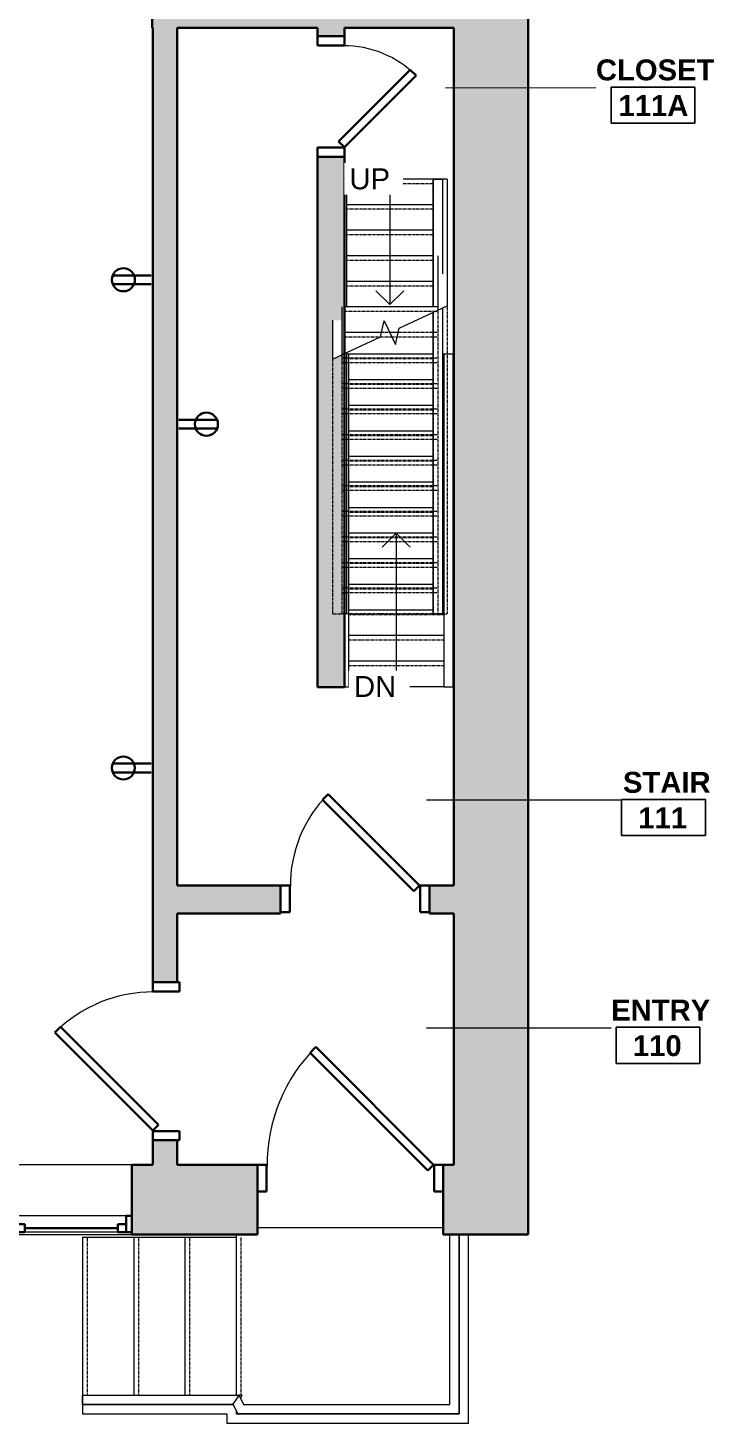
# Model space of a CAD drawing. Header units: inches. Extents: x -545 to 1062, y -2066 to -1239.
# Drawn here: x 907.4 to 1055, y -1970.5 to -1670.4 of the extents above; entities that cross this region are included whole.
import ezdxf

# ---------------------------------------------------------------- set-up
doc = ezdxf.new("R2010")
doc.units = ezdxf.units.IN
doc.header["$MEASUREMENT"] = 0
doc.linetypes.add('Overhead 1_16_', pattern=[0.101562, 0.0625, -0.039062])
for name, color, linetype, lineweight in [('A-ANNO-NOTE', 131, 'Continuous', 40), ('A-AREA-IDEN', 2, 'Continuous', 9), ('A-DOOR', 31, 'Continuous', 18), ('A-DOOR-FRAM', 31, 'Continuous', 30), ('A-FLOR-HRAL', 11, 'Continuous', 9), ('A-GLAZ', 151, 'Continuous', 18), ('A-WALL', 113, 'Continuous', 18), ('A-WALL-PATT', 111, 'Continuous', 18), ('I-WALL', 2, 'Continuous', 18), ('S-STRS', 31, 'Continuous', 18), ('S-STRS-ANNO', 31, 'Continuous', 9), ('S-STRS-IDEN', 31, 'Continuous', 9), ('S-STRS-MBND', 31, 'Continuous', 18)]:
    doc.layers.add(name, color=color, linetype=linetype, lineweight=lineweight)
doc.styles.add('Arial', font='arial.ttf', dxfattribs={"height": 4.5})
doc.styles.add('Swis721 Lt BT_B_1', font='', dxfattribs={"height": 4.5})
doc.styles.get('Swis721 Lt BT_B_1').set_extended_font_data('Swis721 Lt BT', bold=True)

# ---------------------------------------------------------------- blocks, each defined once
blk = doc.blocks.new('Single Flush - D1 3_ X 8_  - NOT FR-6103006-1ST FLOOR - POWER _ SIGNAL')
at = {"layer": 'A-DOOR', "color": 8, "lineweight": 30}
for p, q in [((-7.42, 32.82), (-8.65, 31.59)), ((-8.65, 31.59), (16.67, 6.26)), ((17.91, 7.5), (-7.42, 32.82)), ((16.67, 6.26), (17.91, 7.5))]:
    blk.add_line(p, q, dxfattribs=at)
at = {"layer": 'A-DOOR', "lineweight": 9}
blk.add_arc((17.91, 7.5), 35.81, 135, 180.5, dxfattribs=at)
at = {"layer": 'A-DOOR-FRAM', "color": 8}
for p, q in [((-20, 1.75), (-20, 7.5)), ((-20, 7.5), (-18, 7.5)), ((-18, 1.75), (-18, 7.5)), ((18, 1.75), (18, 7.5)), ((18, 7.5), (20, 7.5)), ((20, 1.75), (20, 7.5)), ((-20, 1.75), (-18, 1.75)), ((18, 1.75), (20, 1.75))]:
    blk.add_line(p, q, dxfattribs=at)
blk = doc.blocks.new('Single Flush - D1 2_6_ X 8_ - NOT FR-6103030-1ST FLOOR - POWER _ SIGNAL')
at = {"layer": 'A-DOOR', "color": 8, "lineweight": 30}
for p, q in [((-7.41, -22.47), (13.67, -1.39)), ((14.91, -2.62), (-6.17, -23.71)), ((13.67, -1.39), (14.91, -2.62)), ((-6.17, -23.71), (-7.41, -22.47))]:
    blk.add_line(p, q, dxfattribs=at)
at = {"layer": 'A-DOOR', "lineweight": 9}
blk.add_arc((14.91, -2.62), 29.81, 179.5, 225, dxfattribs=at)
at = {"layer": 'A-DOOR-FRAM', "color": 8}
for p, q in [((-17, 3.12), (-17, -2.62)), ((-17, 3.12), (-15, 3.12)), ((-15, 3.12), (-15, -2.62)), ((15, 3.12), (15, -2.62)), ((15, 3.12), (17, 3.12)), ((17, 3.12), (17, -2.62)), ((-17, -2.62), (-15, -2.62)), ((15, -2.62), (17, -2.62))]:
    blk.add_line(p, q, dxfattribs=at)
blk = doc.blocks.new('Single Flush - OTJ_SOLIDFLUSH_ALUM 1_ 10_ door-5204705-1ST FLOOR - POWER _ SIGNAL')
at = {"layer": 'A-DOOR', "color": 8, "lineweight": 30}
for p, q in [((-4.52, 18.3), (-5.75, 17.06)), ((10.91, 2.87), (-4.52, 18.3)), ((-5.75, 17.06), (9.67, 1.64)), ((9.67, 1.64), (10.91, 2.87))]:
    blk.add_line(p, q, dxfattribs=at)
at = {"layer": 'A-DOOR', "lineweight": 9}
blk.add_arc((10.91, 2.87), 21.81, 135, 180.5, dxfattribs=at)
at = {"layer": 'A-DOOR-FRAM', "color": 8}
for p, q in [((-13, -2.88), (-13, 2.87)), ((-13, 2.87), (-11, 2.87)), ((-11, -2.88), (-11, 2.87)), ((11, -2.88), (11, 2.87)), ((11, 2.87), (13, 2.87)), ((13, -2.88), (13, 2.87)), ((-13, -2.88), (-11, -2.88)), ((11, -2.88), (13, -2.88))]:
    blk.add_line(p, q, dxfattribs=at)
blk = doc.blocks.new('Single Flush - D1 2_4_ X 7_-5204698-1ST FLOOR - POWER _ SIGNAL')
at = {"layer": 'A-DOOR', "color": 8, "lineweight": 30}
for p, q in [((-5.76, 22.67), (-7, 21.43)), ((-7, 21.43), (12.67, 1.76)), ((13.91, 3), (-5.76, 22.67)), ((12.67, 1.76), (13.91, 3))]:
    blk.add_line(p, q, dxfattribs=at)
at = {"layer": 'A-DOOR', "lineweight": 9}
blk.add_arc((13.91, 3), 27.81, 135, 180.5, dxfattribs=at)
at = {"layer": 'A-DOOR-FRAM', "color": 8}
for p, q in [((-16, -2.75), (-16, 3)), ((-16, 3), (-14, 3)), ((-14, -2.75), (-14, 3)), ((14, -2.75), (14, 3)), ((14, 3), (16, 3)), ((16, -2.75), (16, 3)), ((-16, -2.75), (-14, -2.75)), ((14, -2.75), (16, -2.75))]:
    blk.add_line(p, q, dxfattribs=at)
blk = doc.blocks.new('Top Rail Type - Top Rail_Internal_-5118473-1ST FLOOR - POWER _ SIGNAL')
at = {"layer": 'A-FLOR-HRAL'}
for p, q in [((975.44, -1702.93), (975.88, -1702.93)), ((975.88, -1702.93), (975.88, -1730.43)), ((975.88, -1740.29), (975.88, -1796.43)), ((975.88, -1796.43), (975.44, -1796.43))]:
    blk.add_line(p, q, dxfattribs=at)
blk = doc.blocks.new('Top Rail Type - Top Rail_Internal_-V6-1ST FLOOR - POWER _ SIGNAL')
at = {"layer": 'A-FLOR-HRAL'}
for q in [(975.44, -1702.93), (975.88, -1730.43)]:
    blk.add_line((975.88, -1702.93), q, dxfattribs=at)
at = {"layer": 'A-FLOR-HRAL', "linetype": 'Overhead 1_16_'}
for p, q in [((975.88, -1740.29), (975.88, -1796.43)), ((975.88, -1796.43), (975.44, -1796.43))]:
    blk.add_line(p, q, dxfattribs=at)
blk = doc.blocks.new('Top Rail Type - Top Rail_Internal_-5118484-1ST FLOOR - POWER _ SIGNAL')
at = {"layer": 'A-FLOR-HRAL'}
for p, q in [((994.57, -1702.93), (996.57, -1702.93)), ((994.57, -1730.43), (994.57, -1702.93)), ((996.57, -1702.93), (996.57, -1723.32)), ((996.57, -1730.64), (996.57, -1796.43)), ((994.57, -1796.43), (994.57, -1731.57)), ((996.57, -1796.43), (994.57, -1796.43))]:
    blk.add_line(p, q, dxfattribs=at)
blk = doc.blocks.new('Top Rail Type - Top Rail_Internal_-V7-1ST FLOOR - POWER _ SIGNAL')
at = {"layer": 'A-FLOR-HRAL'}
for p, q in [((996.57, -1702.93), (994.57, -1702.93)), ((994.57, -1702.93), (994.57, -1730.43)), ((996.57, -1702.93), (996.57, -1723.32))]:
    blk.add_line(p, q, dxfattribs=at)
at = {"layer": 'A-FLOR-HRAL', "linetype": 'Overhead 1_16_'}
for p, q in [((996.57, -1730.64), (996.57, -1796.43)), ((994.57, -1731.57), (994.57, -1796.43)), ((996.57, -1796.43), (994.57, -1796.43))]:
    blk.add_line(p, q, dxfattribs=at)
blk = doc.blocks.new('Window-Double-Hung - 26_ x 56_-5126664-1ST FLOOR - POWER _ SIGNAL')
at = {"layer": 'A-GLAZ', "color": 8, "lineweight": 30}
for p, q in [((-13, 7.5), (-13, -7.5)), ((-13, 7), (-10, 7)), ((-11.75, 7), (-11.75, 3.5)), ((-10, 7), (-10, 5.25)), ((-10, 6.125), (10, 6.125)), ((10, 7), (13, 7)), ((10, 7), (10, 5.25)), ((11.75, 7), (11.75, 3.5)), ((13, -7.5), (13, 7.5)), ((-13, 3.5), (-11.75, 3.5)), ((-11.75, 5.25), (-10, 5.25)), ((11.75, 5.25), (10, 5.25)), ((11.75, 3.5), (13, 3.5))]:
    blk.add_line(p, q, dxfattribs=at)
at = {"layer": 'A-GLAZ'}
for p, q in [((13, 7.5), (-13, 7.5)), ((-13, -7.5), (13, -7.5))]:
    blk.add_line(p, q, dxfattribs=at)
at = {"layer": 'A-GLAZ', "lineweight": 9}
for p, q in [((-10, 7), (10, 7)), ((-11.75, 3.5), (11.75, 3.5))]:
    blk.add_line(p, q, dxfattribs=at)
blk = doc.blocks.new('Top Rail Type - Top Rail_Internal_-5131093-1ST FLOOR - POWER _ SIGNAL')
at = {"layer": 'A-FLOR-HRAL'}
for p, q in [((998.14, -1966.48), (998.14, -1929.91)), ((1000.14, -1929.91), (1000.14, -1968.48)), ((919.14, -1966.48), (919.14, -1964.48)), ((919.14, -1964.48), (952.69, -1964.48)), ((951.49, -1966.42), (952.78, -1964.54)), ((952.69, -1964.48), (952.14, -1965.48)), ((953.45, -1964.48), (952.75, -1964.48)), ((952.78, -1964.54), (953.75, -1966.48)), ((953.09, -1965.14), (953.45, -1964.48)), ((951.52, -1966.48), (919.14, -1966.48)), ((952.52, -1968.48), (951.49, -1966.42)), ((953.75, -1966.48), (998.14, -1966.48)), ((1000.14, -1968.48), (952.52, -1968.48))]:
    blk.add_line(p, q, dxfattribs=at)
blk = doc.blocks.new('Top Rail Type - Top Rail_Internal_-V8-1ST FLOOR - POWER _ SIGNAL')
at = {"layer": 'A-FLOR-HRAL'}
for p, q in [((998.14, -1966.48), (998.14, -1929.91)), ((1000.14, -1968.48), (1000.14, -1929.91)), ((919.14, -1964.48), (919.14, -1966.48)), ((919.14, -1964.48), (952.75, -1964.48)), ((952.78, -1964.54), (953.75, -1966.48)), ((919.14, -1966.48), (951.52, -1966.48)), ((951.52, -1966.48), (952.52, -1968.48)), ((953.75, -1966.48), (998.14, -1966.48)), ((952.52, -1968.48), (1000.14, -1968.48))]:
    blk.add_line(p, q, dxfattribs=at)
blk = doc.blocks.new('Room Tag - Room Name and Number-3379422-1ST FLOOR - POWER _ SIGNAL')
at = {"layer": 'A-AREA-IDEN'}
for p, q in [((-0.1881, -0.1636), (-0.1881, -0.0018)), ((-0.1881, -0.0018), (0.1869, -0.0018)), ((0.1869, -0.0018), (-0.1881, -0.0018)), ((-0.1881, -0.0018), (-0.1881, -0.1636)), ((0.1869, -0.0018), (0.1869, -0.1636)), ((0.1869, -0.1636), (0.1869, -0.0018)), ((0.1869, -0.1636), (-0.1881, -0.1636)), ((-0.1881, -0.1636), (0.1869, -0.1636))]:
    blk.add_line(p, q, dxfattribs=at)

msp = doc.modelspace()

# ---------------------------------------------------------------- hatches: boundary and pattern name
at = {"layer": 'A-WALL-PATT', "lineweight": 9}
for points in [[(1014.98, -1929.91), (1014.98, -1437.56), (998.98, -1437.56), (998.98, -1929.91)], [(975.44, -1670.41), (998.98, -1670.41), (998.98, -1661.91), (934.09, -1661.91), (934.09, -1670.41), (969.69, -1670.41)]]:
    msp.add_hatch(color=7, dxfattribs=at).paths.add_polyline_path(points, flags=0)
h = msp.add_hatch(color=7, dxfattribs=at)
h.paths.add_polyline_path([(939.47, -1914.91), (939.47, -1909.66), (934.22, -1909.66), (934.22, -1914.91)], flags=0)
h.paths.add_polyline_path([(939.47, -1875.66), (939.47, -1670.41), (934.22, -1670.41), (934.22, -1875.66)], flags=0)
h = msp.add_hatch(color=7, dxfattribs=at)
h.paths.add_polyline_path([(972.88, -1812.18), (975.44, -1812.18), (975.44, -1698.16), (969.69, -1698.16), (969.69, -1812.18)], flags=0)
h.paths.add_polyline_path([(972.88, -1741.69), (972.88, -1733.27), (974.88, -1733.27), (974.88, -1740.75)], flags=0)
h.paths.add_polyline_path([(969.69, -1672.16), (975.44, -1672.16), (975.44, -1670.41), (969.69, -1670.41)], flags=0)
h = msp.add_hatch(color=7, dxfattribs=at)
h.paths.add_polyline_path([(993.73, -1860.85), (998.98, -1860.85), (998.98, -1854.85), (993.73, -1854.85), (993.73, -1858.98)], flags=0)
h.paths.add_polyline_path([(961.73, -1860.85), (961.73, -1854.85), (939.47, -1854.85), (939.47, -1860.85), (949.84, -1860.85)], flags=0)
h = msp.add_hatch(color=7, dxfattribs=at)
h.paths.add_polyline_path([(998.98, -1929.91), (998.98, -1914.91), (996.73, -1914.91), (996.73, -1929.91)], flags=0)
h.paths.add_polyline_path([(875.09, -1929.91), (903.72, -1929.91), (903.72, -1914.91), (875.09, -1914.91)], flags=0)
h.paths.add_polyline_path([(949.84, -1929.91), (956.73, -1929.91), (956.73, -1914.91), (929.72, -1914.91), (929.72, -1929.91)], flags=0)
h.paths.add_polyline_path([(807.14, -1929.91), (849.09, -1929.91), (849.09, -1914.91), (807.14, -1914.91)], flags=0)
h.paths.add_polyline_path([(781.14, -1929.91), (781.14, -1914.91), (741.85, -1914.91), (741.85, -1929.91)], flags=0)
h.paths.add_polyline_path([(715.85, -1929.91), (715.85, -1914.91), (631.94, -1914.91), (631.94, -1929.91)], flags=0)
h.paths.add_polyline_path([(601.94, -1929.91), (601.94, -1914.91), (549.69, -1914.91), (549.69, -1929.91)], flags=0)
h.paths.add_polyline_path([(478.37, -1929.91), (519.69, -1929.91), (519.69, -1914.91), (478.37, -1914.91)], flags=0)
h.paths.add_polyline_path([(377.08, -1929.91), (377.08, -1914.91), (335.08, -1914.91), (335.08, -1929.91)], flags=0)
h.paths.add_polyline_path([(448.37, -1929.91), (448.37, -1914.91), (407.08, -1914.91), (407.08, -1929.91)], flags=0)

# ---------------------------------------------------------------- linework, layer by layer
at = {"layer": 'A-ANNO-NOTE', "lineweight": 30}
for p, q in [((933.89, -1723.63), (925.63, -1723.63)), ((933.89, -1725.54), (925.63, -1725.54)), ((933.89, -1725.54), (925.63, -1725.54)), ((939.8, -1754.68), (948.06, -1754.68)), ((939.8, -1754.68), (948.06, -1754.68)), ((939.8, -1756.6), (948.06, -1756.6)), ((933.89, -1828.63), (925.63, -1828.63)), ((933.89, -1830.54), (925.63, -1830.54)), ((933.89, -1830.54), (925.63, -1830.54))]:
    msp.add_line(p, q, dxfattribs=at)
for centre, radius in [((927.91, -1724.58), 2.48), ((945.78, -1755.64), 2.48), ((927.91, -1829.58), 2.47)]:
    msp.add_circle(centre, radius, dxfattribs=at)
at = {"layer": 'A-AREA-IDEN'}
for p, q in [((997.2, -1683.31), (1029.56, -1683.23)), ((993.12, -1836.46), (1035.1, -1836.46)), ((993.12, -1885.45), (1032.84, -1885.45))]:
    msp.add_line(p, q, dxfattribs=at)
at = {"layer": 'A-WALL', "color": 8, "lineweight": 30}
for p, q in [((1014.98, -1929.91), (1014.98, -1424.56)), ((998.98, -1670.41), (998.98, -1854.85)), ((998.98, -1860.85), (998.98, -1914.91)), ((934.22, -1914.91), (929.72, -1914.91)), ((956.73, -1914.91), (939.47, -1914.91)), ((956.73, -1929.91), (956.73, -1914.91)), ((998.98, -1914.91), (996.73, -1914.91)), ((996.73, -1914.91), (996.73, -1929.91)), ((929.72, -1929.91), (956.73, -1929.91)), ((996.73, -1929.91), (1014.98, -1929.91))]:
    msp.add_line(p, q, dxfattribs=at)
at = {"layer": 'I-WALL', "color": 8, "lineweight": 30}
for p, q in [((934.09, -1661.91), (934.09, -1670.41)), ((934.09, -1670.41), (934.22, -1670.41)), ((934.22, -1670.41), (934.22, -1875.66)), ((939.47, -1670.41), (969.69, -1670.41)), ((939.47, -1854.85), (939.47, -1670.41)), ((969.69, -1670.41), (969.69, -1672.16)), ((975.44, -1670.41), (998.98, -1670.41)), ((975.44, -1672.16), (975.44, -1670.41)), ((969.69, -1672.16), (975.44, -1672.16)), ((975.44, -1698.16), (969.69, -1698.16)), ((969.69, -1698.16), (969.69, -1812.18)), ((975.44, -1812.18), (975.44, -1698.16)), ((969.69, -1812.18), (975.44, -1812.18)), ((961.73, -1854.85), (939.47, -1854.85)), ((961.73, -1860.85), (961.73, -1854.85)), ((998.98, -1854.85), (993.73, -1854.85)), ((993.73, -1854.85), (993.73, -1860.85)), ((939.47, -1875.66), (939.47, -1860.85)), ((939.47, -1860.85), (961.73, -1860.85)), ((993.73, -1860.85), (998.98, -1860.85)), ((934.22, -1875.66), (939.47, -1875.66)), ((934.22, -1909.66), (934.22, -1914.91)), ((939.47, -1909.66), (934.22, -1909.66)), ((939.47, -1914.91), (939.47, -1909.66))]:
    msp.add_line(p, q, dxfattribs=at)
at = {"layer": 'S-STRS', "lineweight": 9}
for p, q in [((994.57, -1702.93), (975.88, -1702.93)), ((997.57, -1702.93), (996.57, -1702.93)), ((997.57, -1702.93), (997.57, -1730.17)), ((994.57, -1708.43), (975.88, -1708.43)), ((994.57, -1713.93), (975.88, -1713.93)), ((994.57, -1719.43), (975.88, -1719.43)), ((995.57, -1719.43), (995.57, -1724.93)), ((994.57, -1724.93), (975.88, -1724.93)), ((995.57, -1724.93), (995.57, -1730.43)), ((974.88, -1730.43), (974.88, -1735.93)), ((995.57, -1730.43), (975.44, -1730.43)), ((995.57, -1730.43), (995.57, -1731.11)), ((972.88, -1733.27), (972.88, -1741.69)), ((974.88, -1735.93), (974.88, -1740.75)), ((983.42, -1735.93), (975.44, -1735.93)), ((987.04, -1735.93), (985.23, -1735.93)), ((976.32, -1740.61), (975.88, -1740.61)), ((976.32, -1740.61), (976.32, -1746.11)), ((994.57, -1740.61), (976.32, -1740.61)), ((996.81, -1740.61), (996.57, -1740.61)), ((998.81, -1740.61), (996.81, -1740.61)), ((996.81, -1740.61), (996.81, -1746.11)), ((998.81, -1740.61), (998.81, -1812.11)), ((976.32, -1746.11), (976.32, -1751.61)), ((994.57, -1746.11), (976.32, -1746.11)), ((996.81, -1746.11), (996.57, -1746.11)), ((996.81, -1746.11), (996.81, -1751.61)), ((976.32, -1751.61), (976.32, -1757.11)), ((994.57, -1751.61), (976.32, -1751.61)), ((996.81, -1751.61), (996.57, -1751.61)), ((996.81, -1751.61), (996.81, -1757.11)), ((976.32, -1757.11), (976.32, -1762.61)), ((994.57, -1757.11), (976.32, -1757.11)), ((996.81, -1757.11), (996.57, -1757.11)), ((996.81, -1757.11), (996.81, -1762.61)), ((976.32, -1762.61), (976.32, -1768.11)), ((994.57, -1762.61), (976.32, -1762.61)), ((996.81, -1762.61), (996.57, -1762.61)), ((996.81, -1762.61), (996.81, -1768.11)), ((976.32, -1768.11), (976.32, -1773.61)), ((994.57, -1768.11), (976.32, -1768.11)), ((996.81, -1768.11), (996.57, -1768.11)), ((996.81, -1768.11), (996.81, -1773.61)), ((976.32, -1773.61), (976.32, -1779.11)), ((994.57, -1773.61), (976.32, -1773.61)), ((996.81, -1773.61), (996.57, -1773.61)), ((996.81, -1773.61), (996.81, -1779.11)), ((976.32, -1779.11), (976.32, -1784.61)), ((994.57, -1779.11), (976.32, -1779.11)), ((996.81, -1779.11), (996.57, -1779.11)), ((996.81, -1779.11), (996.81, -1784.61)), ((976.32, -1784.61), (976.32, -1790.11)), ((994.57, -1784.61), (976.32, -1784.61)), ((996.81, -1784.61), (996.57, -1784.61)), ((996.81, -1784.61), (996.81, -1790.11)), ((976.32, -1790.11), (976.32, -1795.61)), ((994.57, -1790.11), (976.32, -1790.11)), ((996.81, -1790.11), (996.57, -1790.11)), ((996.81, -1790.11), (996.81, -1795.61)), ((976.32, -1795.61), (976.32, -1801.11)), ((994.57, -1795.61), (976.32, -1795.61)), ((996.81, -1795.61), (996.57, -1795.61)), ((996.81, -1795.61), (996.81, -1801.11)), ((976.32, -1801.11), (976.32, -1806.61)), ((996.81, -1801.11), (976.32, -1801.11)), ((996.81, -1801.11), (996.81, -1806.61)), ((976.32, -1806.61), (976.32, -1812.11)), ((996.81, -1806.61), (976.32, -1806.61)), ((996.81, -1806.61), (996.81, -1812.11)), ((975.44, -1812.11), (976.32, -1812.11)), ((996.81, -1812.11), (976.32, -1812.11)), ((996.81, -1812.11), (998.81, -1812.11)), ((996.73, -1928.48), (956.73, -1928.48)), ((919.14, -1930.48), (919.14, -1964.48)), ((919.14, -1930.48), (930.14, -1930.48)), ((930.14, -1930.48), (941.14, -1930.48)), ((930.14, -1930.48), (930.14, -1964.48)), ((941.14, -1930.48), (952.14, -1930.48)), ((941.14, -1930.48), (941.14, -1964.48)), ((952.14, -1929.91), (952.14, -1930.48)), ((952.14, -1930.48), (952.14, -1964.48)), ((1002.14, -1970.48), (1002.14, -1929.91)), ((919.14, -1966.48), (919.14, -1968.48)), ((952.14, -1967.72), (952.14, -1968.48)), ((919.14, -1968.48), (950.14, -1968.48)), ((950.14, -1968.48), (950.14, -1970.48)), ((950.14, -1970.48), (1002.14, -1970.48)), ((952.14, -1968.48), (952.52, -1968.48))]:
    msp.add_line(p, q, dxfattribs=at)
at = {"layer": 'S-STRS', "linetype": 'Overhead 1_16_', "lineweight": 9}
for p, q in [((994.57, -1703.93), (975.88, -1703.93)), ((994.57, -1709.43), (975.88, -1709.43)), ((994.57, -1714.93), (975.88, -1714.93)), ((994.57, -1720.43), (975.88, -1720.43)), ((994.57, -1725.93), (975.88, -1725.93)), ((994.88, -1731.43), (975.44, -1731.43)), ((983.08, -1736.93), (975.44, -1736.93)), ((986.79, -1736.93), (985.69, -1736.93)), ((994.57, -1741.61), (976.32, -1741.61)), ((996.81, -1741.61), (996.57, -1741.61)), ((994.57, -1747.11), (976.32, -1747.11)), ((996.81, -1747.11), (996.57, -1747.11)), ((994.57, -1752.61), (976.32, -1752.61)), ((996.81, -1752.61), (996.57, -1752.61)), ((994.57, -1758.11), (976.32, -1758.11)), ((996.81, -1758.11), (996.57, -1758.11)), ((994.57, -1763.61), (976.32, -1763.61)), ((996.81, -1763.61), (996.57, -1763.61)), ((994.57, -1769.11), (976.32, -1769.11)), ((996.81, -1769.11), (996.57, -1769.11)), ((994.57, -1774.61), (976.32, -1774.61)), ((996.81, -1774.61), (996.57, -1774.61)), ((994.57, -1780.11), (976.32, -1780.11)), ((996.81, -1780.11), (996.57, -1780.11)), ((994.57, -1785.61), (976.32, -1785.61)), ((996.81, -1785.61), (996.57, -1785.61)), ((994.57, -1791.11), (976.32, -1791.11)), ((996.81, -1791.11), (996.57, -1791.11)), ((996.81, -1796.61), (976.32, -1796.61)), ((996.81, -1802.11), (976.32, -1802.11)), ((996.81, -1807.61), (976.32, -1807.61)), ((920.14, -1930.48), (920.14, -1964.48)), ((931.14, -1930.48), (931.14, -1964.48)), ((942.14, -1930.48), (942.14, -1964.48)), ((953.14, -1930.48), (953.14, -1964.48)), ((953.14, -1965.05), (953.14, -1965.24))]:
    msp.add_line(p, q, dxfattribs=at)
at = {"layer": 'S-STRS-ANNO'}
for p, q in [((985.23, -1702.93), (985.23, -1708.43)), ((985.23, -1708.43), (985.23, -1713.93)), ((985.23, -1713.93), (985.23, -1719.43)), ((985.23, -1719.43), (985.23, -1724.93)), ((985.23, -1724.93), (985.23, -1729.93)), ((985.23, -1729.93), (982.23, -1726.93)), ((985.23, -1729.93), (988.23, -1726.93)), ((986.57, -1779.11), (983.57, -1782.11)), ((986.57, -1779.11), (986.57, -1784.61)), ((986.57, -1779.11), (989.57, -1782.11)), ((986.57, -1784.61), (986.57, -1790.11)), ((986.57, -1790.11), (986.57, -1795.61)), ((986.57, -1795.61), (986.57, -1801.11)), ((986.57, -1801.11), (986.57, -1806.61)), ((986.57, -1806.61), (986.57, -1812.11))]:
    msp.add_line(p, q, dxfattribs=at)
at = {"layer": 'S-STRS-MBND', "lineweight": 9}
for p, q in [((987.27, -1734.98), (997.57, -1730.17)), ((983.19, -1736.88), (984.04, -1733.38)), ((984.04, -1733.38), (986.42, -1738.48)), ((972.88, -1741.69), (983.19, -1736.88)), ((986.42, -1738.48), (987.27, -1734.98))]:
    msp.add_line(p, q, dxfattribs=at)
at = {"layer": 'S-STRS-MBND', "linetype": 'Overhead 1_16_', "lineweight": 9}
for p, q in [((995.57, -1731.11), (995.57, -1796.43)), ((997.57, -1730.17), (997.57, -1796.43)), ((995.57, -1731.43), (994.88, -1731.43)), ((985.69, -1736.93), (983.08, -1736.93)), ((985.23, -1735.93), (983.42, -1735.93)), ((995.57, -1736.93), (986.79, -1736.93)), ((995.57, -1735.93), (987.04, -1735.93)), ((972.88, -1741.69), (972.88, -1796.43)), ((974.88, -1740.75), (974.88, -1796.43)), ((995.57, -1741.43), (974.88, -1741.43)), ((995.57, -1742.43), (974.88, -1742.43)), ((995.57, -1746.93), (974.88, -1746.93)), ((995.57, -1747.93), (974.88, -1747.93)), ((995.57, -1752.43), (974.88, -1752.43)), ((995.57, -1753.43), (974.88, -1753.43)), ((995.57, -1757.93), (974.88, -1757.93)), ((995.57, -1758.93), (974.88, -1758.93)), ((995.57, -1763.43), (974.88, -1763.43)), ((995.57, -1764.43), (974.88, -1764.43)), ((995.57, -1768.93), (974.88, -1768.93)), ((995.57, -1769.93), (974.88, -1769.93)), ((995.57, -1774.43), (974.88, -1774.43)), ((995.57, -1775.43), (974.88, -1775.43)), ((995.57, -1779.93), (974.88, -1779.93)), ((995.57, -1780.93), (974.88, -1780.93)), ((995.57, -1785.43), (974.88, -1785.43)), ((995.57, -1786.43), (974.88, -1786.43)), ((995.57, -1790.93), (974.88, -1790.93)), ((995.57, -1791.93), (974.88, -1791.93)), ((972.88, -1796.43), (974.88, -1796.43)), ((995.57, -1796.43), (974.88, -1796.43)), ((995.57, -1796.43), (997.57, -1796.43))]:
    msp.add_line(p, q, dxfattribs=at)

# ---------------------------------------------------------------- block references
at = {"layer": 'A-AREA-IDEN', "xscale": 47.99999999999997, "yscale": 47.99999999999997, "zscale": 47.99999999999997}
for p in [(1041.87, -1683.05), (1044.13, -1836.28), (1042.97, -1885.26)]:
    msp.add_blockref('Room Tag - Room Name and Number-3379422-1ST FLOOR - POWER _ SIGNAL', p, dxfattribs=at)
at = {"layer": 'A-DOOR', "rotation": 269.9999999999999}
for name, p in [('Single Flush - OTJ_SOLIDFLUSH_ALUM 1_ 10_ door-5204705-1ST FLOOR - POWER _ SIGNAL', (972.57, -1685.16)), ('Single Flush - D1 2_6_ X 8_ - NOT FR-6103030-1ST FLOOR - POWER _ SIGNAL', (936.84, -1892.66))]:
    msp.add_blockref(name, p, dxfattribs=at)
at = {"layer": 'A-DOOR'}
for name, p in [('Single Flush - D1 2_4_ X 7_-5204698-1ST FLOOR - POWER _ SIGNAL', (977.73, -1857.85)), ('Single Flush - D1 3_ X 8_  - NOT FR-6103006-1ST FLOOR - POWER _ SIGNAL', (976.73, -1922.41))]:
    msp.add_blockref(name, p, dxfattribs=at)
at = {"layer": 'A-FLOR-HRAL'}
for name in ['Top Rail Type - Top Rail_Internal_-5118473-1ST FLOOR - POWER _ SIGNAL', 'Top Rail Type - Top Rail_Internal_-V6-1ST FLOOR - POWER _ SIGNAL', 'Top Rail Type - Top Rail_Internal_-5118484-1ST FLOOR - POWER _ SIGNAL', 'Top Rail Type - Top Rail_Internal_-V7-1ST FLOOR - POWER _ SIGNAL', 'Top Rail Type - Top Rail_Internal_-5131093-1ST FLOOR - POWER _ SIGNAL', 'Top Rail Type - Top Rail_Internal_-V8-1ST FLOOR - POWER _ SIGNAL']:
    msp.add_blockref(name, (0, 0), dxfattribs=at)
at = {"layer": 'A-GLAZ', "rotation": 180}
msp.add_blockref('Window-Double-Hung - 26_ x 56_-5126664-1ST FLOOR - POWER _ SIGNAL', (916.72, -1922.41), dxfattribs=at)

# ---------------------------------------------------------------- texts
at = {"layer": 'A-AREA-IDEN', "char_height": 4.5, "attachment_point": 1, "style": 'Swis721 Lt BT_B_1'}
for s, insert, width in [('CLOSET', (1029.56, -1677.19), 29.694), ('111A', (1034.42, -1684.85), 17.574), ('STAIR', (1035.38, -1830.42), 21.0585), ('111', (1038.68, -1838.08), 12.726), ('ENTRY', (1032.84, -1879.4), 24.3915), ('110', (1037.52, -1887.06), 12.726)]:
    msp.add_mtext(s, dxfattribs=dict(at, insert=insert, width=width))

# ---------------------------------------------------------------- next in the draw order: texts
at = {"layer": 'S-STRS-IDEN', "char_height": 4.5, "attachment_point": 1, "line_spacing_factor": 0.941778, "style": 'Arial', "bg_fill": 3, "box_fill_scale": 1.25, "bg_fill_color": 256, "bg_fill_true_color": 13158600, "bg_fill_transparency": 0}
for s, insert, width in [('UP', (976.54, -1700.62), 10.4255), ('DN', (977.52, -1809.8), 10.8493)]:
    msp.add_mtext(s, dxfattribs=dict(at, insert=insert, width=width))

doc.saveas('drawing.dxf')
